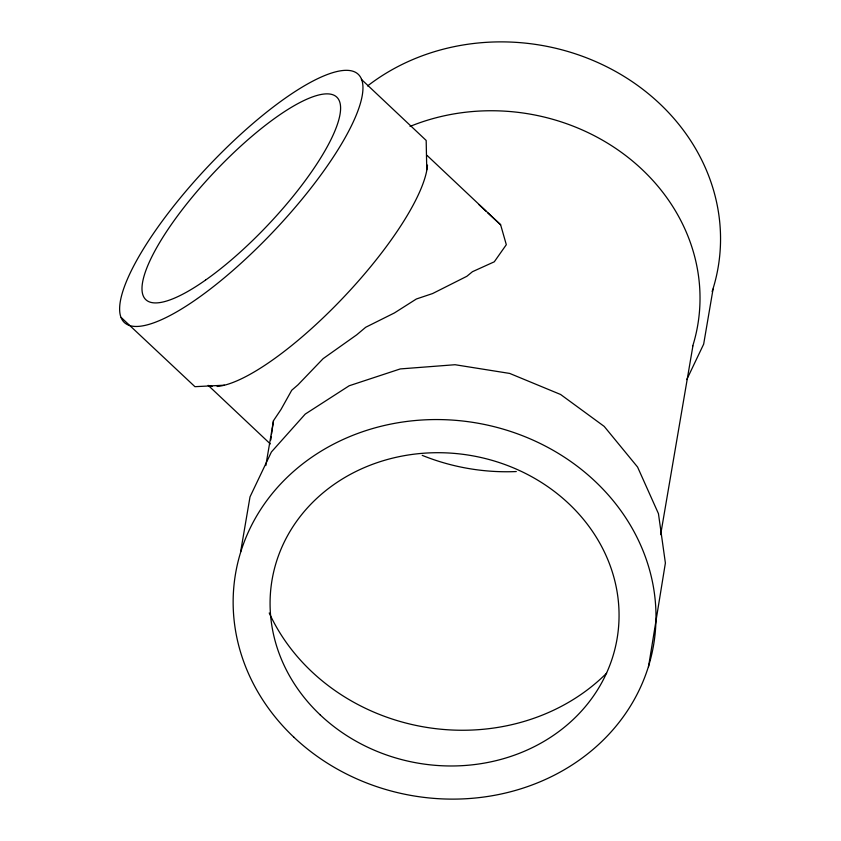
<?xml version="1.0" encoding="UTF-8"?>
<svg xmlns="http://www.w3.org/2000/svg" width="841" height="841" viewBox="0 0 841 841"><rect width="100%" height="100%" fill="white"/><g stroke="black" fill="none" stroke-linecap="round" stroke-linejoin="round"><path stroke-width="1.26" d="M426.765 169.703L426.177 140.447L361.367 79.348M270.802 439.959L271.296 436.29M271.622 433.84L272.116 430.171M272.284 428.984L273.504 420.637L280.957 409.546L291.732 390.245L298.008 384.821L323.133 358.644L356.742 334.813L365.688 327.275L394.429 312.936L416.39 298.986L432.589 293.551L466.85 276.3L472.442 271.706L494.287 261.803L506.314 244.699L500.626 224.778L427.018 155.385M240.621 551.864L250.019 496.852L271.401 451.985L305.22 414.098L349.183 385.767L400.284 368.926L455.044 364.721L509.72 373.436L560.6 394.482L604.206 426.408L637.583 467.06L658.45 513.651L665.389 563.028L648.506 666.818M265.819 465.546L273.504 420.637M660.648 534.645L692.91 345.945M713.063 289.136L703.665 344.148L686.782 379.564M224.41 385.199L194.944 386.681L121.209 317.499M479.076 204.773L485.972 211.165M487.801 212.868L500.626 224.778M208.179 385.346L270.308 443.922M427.491 165.099A160.158 43.301 -46.7 0 1 343.181 297.725A160.158 43.301 -46.7 0 1 217.125 386.461M212.079 386.44A160.158 43.301 -46.7 0 1 208.841 385.83M606.666 673.126A201.672 179.848 9.7 0 1 269.225 612.973M516.3 471.549A201.672 179.848 9.7 0 1 422.214 455.359M410.03 126.423A201.672 179.848 9.7 0 1 627.113 156.657A201.672 179.848 9.7 0 1 692.763 345.903M367.57 85.95A212.048 189.099 9.7 0 1 621.446 74.828A212.048 189.099 9.7 0 1 712.138 291.554M320.211 714.892A175.002 156.069 9.7 0 0 612.753 656.789A175.002 156.069 9.7 0 0 400.726 456.337A175.002 156.069 9.7 0 0 320.211 714.892M205.477 280.137A139.175 37.635 -46.7 0 0 339.428 101.141A139.175 37.635 -46.7 0 0 178.954 213.982A139.175 37.635 -46.7 0 0 205.477 280.137M197.488 298.492A170.523 46.108 -46.7 0 0 361.514 79.212A170.523 46.108 -46.7 0 0 164.857 217.577A170.523 46.108 -46.7 0 0 197.488 298.492M293.94 737.273A212.048 189.099 9.7 0 0 648.369 666.776A212.048 189.099 9.7 0 0 391.391 423.969A212.048 189.099 9.7 0 0 293.94 737.273"/></g></svg>
